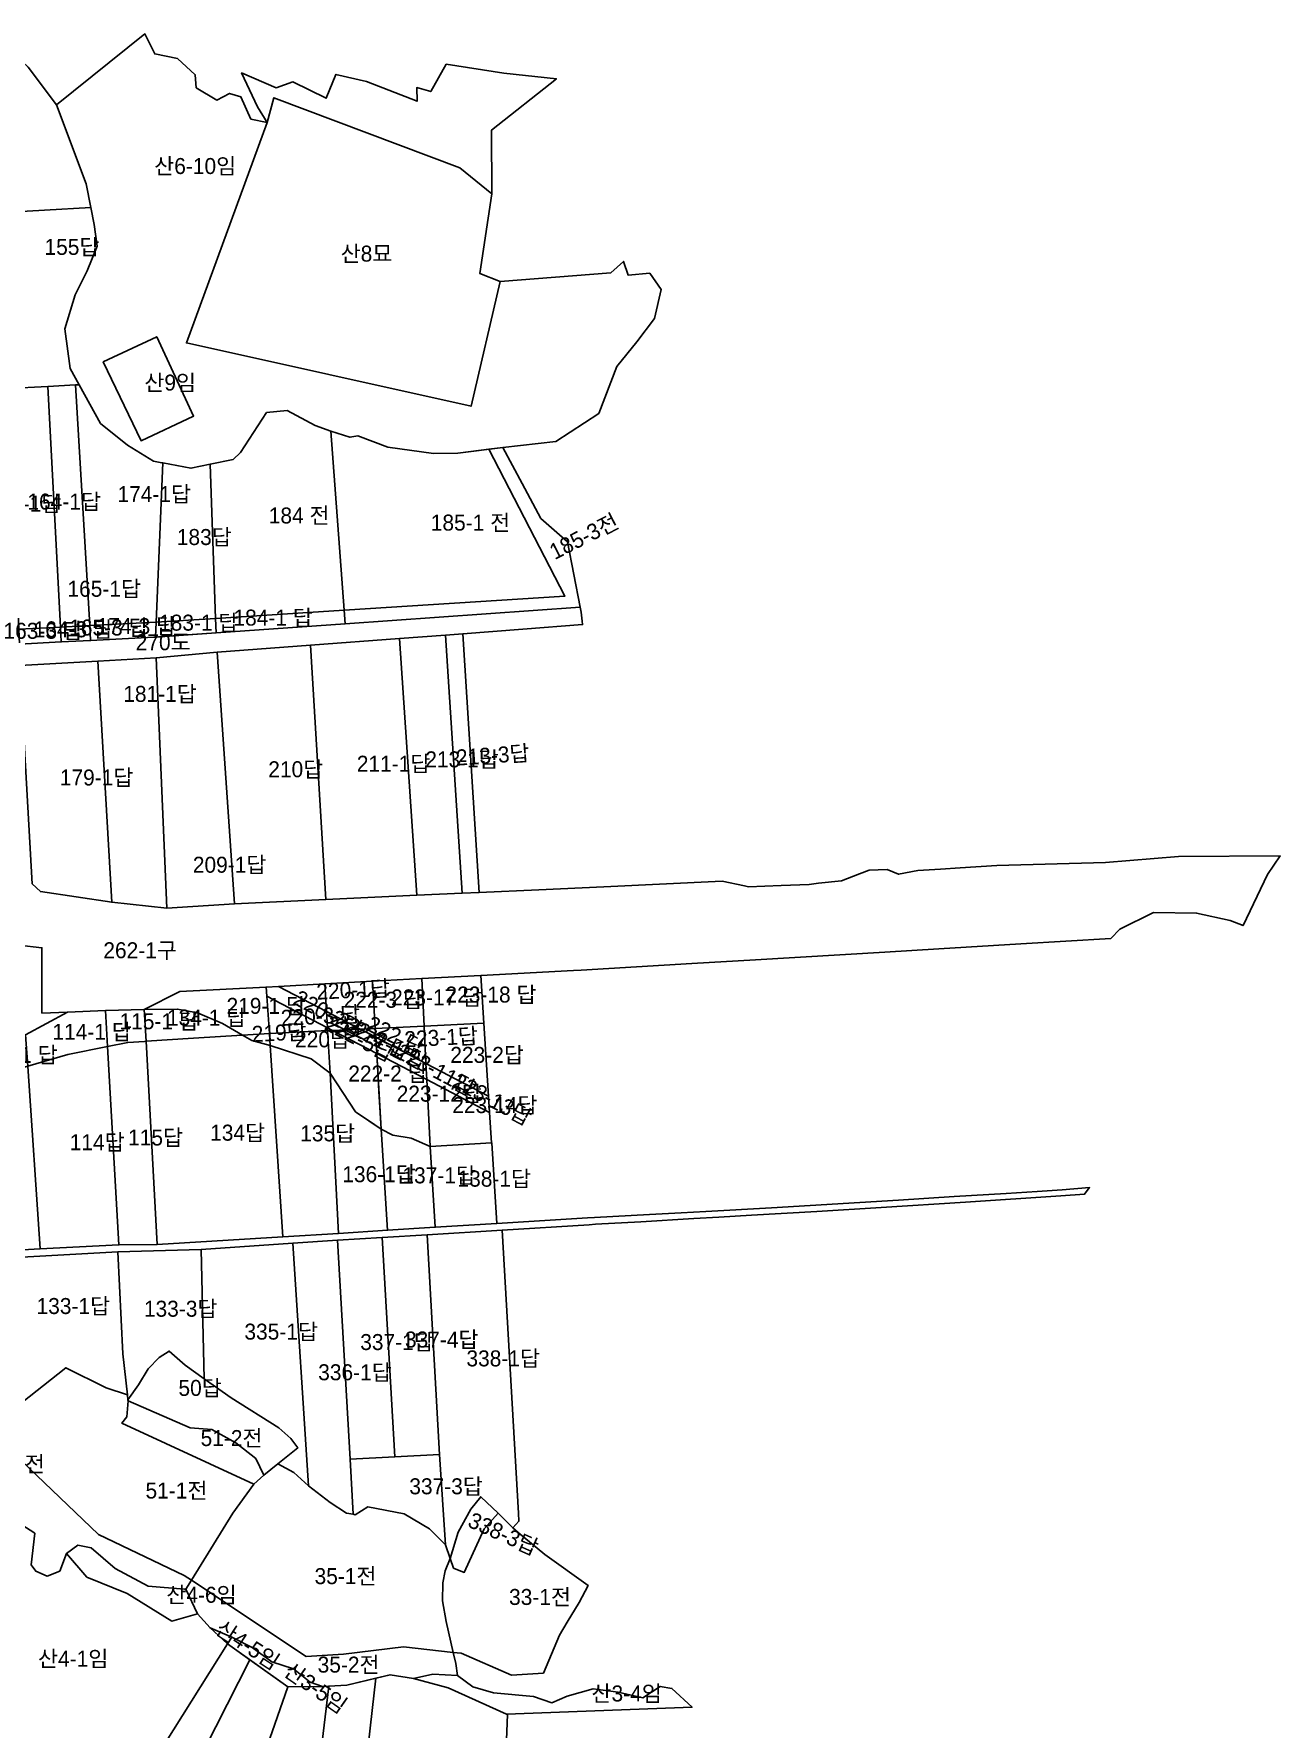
# Model space of a CAD drawing. Header units: metres. Extents: x 425810 to 429904, y 275710 to 280356.
# Drawn here: x 429317 to 429707, y 278879 to 279409 of the extents above; entities that cross this region are included whole.
import ezdxf

# ---------------------------------------------------------------- set-up
doc = ezdxf.new("R2010")
doc.units = ezdxf.units.M
doc.layers.add('00_지번', color=6, linetype='Continuous')
doc.layers.add('00_지적', color=6, linetype='Continuous')
doc.styles.get("Standard").update_dxf_attribs({"font": ''})
doc.styles.get('Standard').set_extended_font_data('Gulim')

msp = doc.modelspace()

# ---------------------------------------------------------------- linework, layer by layer
at = {"layer": '00_지적', "linetype": 'Continuous', "flags": 128}
for points in [[(429304.35, 279390.47), (429303.49, 279408.44), (429307.02, 279406.8), (429315.6, 279398.84), (429324.38, 279387.07), (429333.68, 279362.34), (429335.15, 279354.89), (429306.13, 279353.24), (429305.59, 279364.55), (429304.35, 279390.47)], [(429331.48, 279299.53), (429328.71, 279304.58), (429327.06, 279317.02), (429330.26, 279327.62), (429333.99, 279335.14), (429337.09, 279342.88), (429336.19, 279349.6), (429335.15, 279354.89), (429333.68, 279362.34), (429324.38, 279387.07), (429352.07, 279409.2), (429355.15, 279402.96), (429362.27, 279401.5), (429367.82, 279396.42), (429368.04, 279392.35), (429374.52, 279388.5), (429378.53, 279390.59), (429382.09, 279389.57), (429385.21, 279382.58), (429390.3, 279381.52), (429365.04, 279312.62), (429454.01, 279292.8), (429463.14, 279331.79), (429497.72, 279334.53), (429501.7, 279338.09), (429503.17, 279333.77), (429509.9, 279334.37), (429513.48, 279329.26), (429511.39, 279320.19), (429505.89, 279312.91), (429499.6, 279305.25), (429493.97, 279290.57), (429480.52, 279281.79), (429463.94, 279279.95), (429449.94, 279278.17), (429442.26, 279278.04), (429427.97, 279280.05), (429418.66, 279283.52), (429416.14, 279283.1), (429410.2, 279284.97), (429405.25, 279286.78), (429396.58, 279291.53), (429390.11, 279290.85), (429381.98, 279278.31), (429379.63, 279276.18), (429372.46, 279274.69), (429366.46, 279273.44), (429357.62, 279275.08), (429357.4, 279275.12), (429354.71, 279275.62), (429346.63, 279280.6), (429338.13, 279287.45), (429331.48, 279299.53)], [(429446.23, 279399.79), (429464.27, 279396.97), (429480.7, 279395.2), (429460.43, 279379.12), (429460.5, 279359.17), (429450.52, 279367.35), (429392.39, 279389.22), (429390.3, 279381.52), (429387.26, 279386.37), (429382.29, 279397), (429393.13, 279392.29), (429398.27, 279394.17), (429408.76, 279389.09), (429411.75, 279396.56), (429421.37, 279394.36), (429437.16, 279388.15), (429437.03, 279392.43), (429441.44, 279391.16), (429446.23, 279399.79)], [(429460.5, 279359.17), (429456.79, 279334.3), (429463.14, 279331.79), (429454.01, 279292.8), (429365.04, 279312.62), (429390.3, 279381.52), (429392.39, 279389.22), (429450.52, 279367.35), (429460.5, 279359.17)], [(429306.13, 279353.24), (429335.15, 279354.89), (429336.19, 279349.6), (429337.09, 279342.88), (429333.99, 279335.14), (429330.26, 279327.62), (429327.06, 279317.02), (429328.71, 279304.58), (429331.48, 279299.53), (429330.4, 279299.47), (429321.68, 279298.99), (429309.27, 279298.32), (429307.19, 279334.78), (429306.44, 279347.95), (429306.13, 279353.24)], [(429350.88, 279282.02), (429339.05, 279306.69), (429355.77, 279314.56), (429367.3, 279289.76), (429350.88, 279282.02)], [(429355.77, 279314.56), (429339.05, 279306.69), (429350.88, 279282.02), (429367.3, 279289.76), (429355.77, 279314.56)], [(429309.27, 279298.32), (429321.68, 279298.99), (429325.65, 279223.77), (429312.66, 279223.1), (429309.27, 279298.32)], [(429321.68, 279298.99), (429330.4, 279299.47), (429334.82, 279224.24), (429325.65, 279223.77), (429321.68, 279298.99)], [(429331.48, 279299.53), (429338.13, 279287.45), (429346.63, 279280.6), (429354.71, 279275.62), (429357.4, 279275.12), (429357.62, 279275.08), (429355.57, 279225.31), (429334.82, 279224.24), (429330.4, 279299.47), (429331.48, 279299.53)], [(429372.46, 279274.69), (429379.63, 279276.18), (429381.98, 279278.31), (429390.11, 279290.85), (429396.58, 279291.53), (429405.25, 279286.78), (429410.2, 279284.97), (429414.36, 279229.06), (429374.18, 279226.49), (429372.46, 279274.69)], [(429410.2, 279284.97), (429416.14, 279283.1), (429418.66, 279283.52), (429427.97, 279280.05), (429442.26, 279278.04), (429449.94, 279278.17), (429459.61, 279279.4), (429483.37, 279233.46), (429414.36, 279229.06), (429410.2, 279284.97)], [(429488.15, 279230.01), (429414.67, 279224.83), (429414.36, 279229.06), (429483.37, 279233.46), (429459.61, 279279.4), (429463.94, 279279.95), (429469.99, 279268.66), (429475.81, 279257.74), (429484.13, 279250.42), (429488.15, 279230.01)], [(429357.62, 279275.08), (429366.46, 279273.44), (429372.46, 279274.69), (429374.18, 279226.49), (429355.57, 279225.31), (429357.62, 279275.08)], [(429414.36, 279229.06), (429414.67, 279224.83), (429374.35, 279221.99), (429374.18, 279226.49), (429414.36, 279229.06)], [(429312.66, 279223.1), (429325.65, 279223.77), (429325.89, 279219.12), (429312.86, 279218.49), (429312.66, 279223.1)], [(429325.65, 279223.77), (429334.82, 279224.24), (429335.09, 279219.57), (429325.89, 279219.12), (429325.65, 279223.77)], [(429355.38, 279220.66), (429354.82, 279220.62), (429335.09, 279219.57), (429334.82, 279224.24), (429355.57, 279225.31), (429355.38, 279220.66)], [(429355.38, 279220.66), (429355.57, 279225.31), (429374.18, 279226.49), (429374.35, 279221.99), (429355.38, 279220.66)], [(429374.7, 279215.92), (429403.82, 279218.12), (429408.58, 279138.61), (429380.03, 279137.28), (429374.7, 279215.92)], [(429431.69, 279220.24), (429437.07, 279139.94), (429408.58, 279138.61), (429403.82, 279218.12), (429431.69, 279220.24)], [(429431.69, 279220.24), (429446.03, 279221.3), (429451.22, 279140.6), (429437.07, 279139.94), (429431.69, 279220.24)], [(429446.03, 279221.3), (429451.44, 279221.7), (429456.56, 279140.85), (429451.22, 279140.6), (429446.03, 279221.3)], [(429337.36, 279213.12), (429341.68, 279137.76), (429319.39, 279141.11), (429316.86, 279143.48), (429312.96, 279211.76), (429337.36, 279213.12)], [(429337.36, 279213.12), (429355.6, 279214.14), (429358.92, 279135.93), (429341.68, 279137.76), (429337.36, 279213.12)], [(429355.6, 279214.14), (429374.7, 279215.92), (429380.03, 279137.28), (429358.92, 279135.93), (429355.6, 279214.14)], [(429393.84, 279111.48), (429408.8, 279103.66), (429409.12, 279098.52), (429390.13, 279108.42), (429389.92, 279111.27), (429393.84, 279111.48)], [(429408.26, 279112.26), (429408.8, 279103.66), (429393.84, 279111.48), (429408.26, 279112.26)], [(429419.38, 279098.12), (429408.8, 279103.66), (429408.26, 279112.26), (429423.18, 279113.06), (429424.06, 279098.34), (429419.38, 279098.12)], [(429439.33, 279099.04), (429424.06, 279098.34), (429423.18, 279113.06), (429438.59, 279113.89), (429439.33, 279099.04)], [(429458.02, 279099.96), (429439.33, 279099.04), (429438.59, 279113.89), (429457.06, 279114.88), (429458.02, 279099.96)], [(429351.87, 279104.24), (429363.02, 279109.83), (429389.92, 279111.27), (429390.13, 279108.42), (429390.97, 279096.76), (429382.6, 279096.23), (429376.33, 279099.84), (429368.52, 279103.17), (429362.26, 279104.37), (429351.87, 279104.24)], [(429390.13, 279108.42), (429409.12, 279098.52), (429409.17, 279097.63), (429391.1, 279096.77), (429390.97, 279096.76), (429390.13, 279108.42)], [(429340.39, 279092.68), (429327.94, 279090.15), (429315.41, 279086.5), (429314.73, 279096.36), (429327.85, 279103.39), (429339.75, 279103.88), (429340.39, 279092.68)], [(429340.39, 279092.68), (429339.75, 279103.88), (429351.87, 279104.24), (429352.42, 279094.32), (429351.91, 279094.29), (429346.71, 279093.96), (429340.39, 279092.68)], [(429382.6, 279096.23), (429382.51, 279096.23), (429367.3, 279095.26), (429352.42, 279094.32), (429351.87, 279104.24), (429362.26, 279104.37), (429368.52, 279103.17), (429376.33, 279099.84), (429382.6, 279096.23)], [(429419.38, 279098.12), (429410.69, 279097.7), (429409.12, 279098.52), (429408.8, 279103.66), (429419.38, 279098.12)], [(429391.24, 279092.98), (429395.15, 279033.23), (429355.92, 279030.83), (429352.42, 279094.32), (429367.3, 279095.26), (429382.51, 279096.23), (429382.6, 279096.23), (429385.46, 279094.59), (429391.24, 279092.98)], [(429382.6, 279096.23), (429390.97, 279096.76), (429390.98, 279096.65), (429391.24, 279092.98), (429385.46, 279094.59), (429382.6, 279096.23)], [(429410.01, 279084.3), (429404.06, 279088.85), (429391.24, 279092.98), (429390.97, 279096.76), (429409.17, 279097.63), (429410.01, 279084.3)], [(429409.17, 279097.63), (429409.12, 279098.52), (429410.69, 279097.7), (429409.17, 279097.63)], [(429410.69, 279097.7), (429424.52, 279090.49), (429425.22, 279078.68), (429425.93, 279066.87), (429421.94, 279069.57), (429417.95, 279072.26), (429413.98, 279078.28), (429410.01, 279084.3), (429409.17, 279097.63), (429410.69, 279097.7)], [(429424.52, 279090.49), (429410.69, 279097.7), (429419.38, 279098.12), (429424.22, 279095.58), (429424.52, 279090.49)], [(429424.22, 279095.58), (429419.5, 279098.06), (429419.38, 279098.12), (429424.06, 279098.34), (429424.06, 279098.28), (429424.22, 279095.58)], [(429424.06, 279098.34), (429439.33, 279099.04), (429439.91, 279087.37), (429424.22, 279095.58), (429424.06, 279098.28), (429424.06, 279098.34)], [(429424.22, 279095.58), (429439.91, 279087.37), (429440.16, 279082.33), (429424.52, 279090.49), (429424.22, 279095.58)], [(429459.49, 279077.12), (429439.91, 279087.37), (429439.33, 279099.04), (429458.02, 279099.96), (429459.49, 279077.12)], [(429319.34, 279029.47), (429315.41, 279086.5), (429327.94, 279090.15), (429340.39, 279092.68), (429343.93, 279030.64), (429319.34, 279029.47)], [(429355.92, 279030.83), (429343.93, 279030.64), (429340.39, 279092.68), (429346.71, 279093.96), (429351.91, 279094.29), (429352.42, 279094.32), (429355.92, 279030.83)], [(429391.24, 279092.98), (429404.06, 279088.85), (429410.01, 279084.3), (429412.63, 279034.26), (429395.15, 279033.23), (429391.24, 279092.98)], [(429424.52, 279090.49), (429440.16, 279082.33), (429441.2, 279061.44), (429435.31, 279064.06), (429429.54, 279064.93), (429425.93, 279066.87), (429424.52, 279090.49)], [(429289.95, 279027.81), (429286.52, 279081.56), (429289, 279081.03), (429310.62, 279085.11), (429315.41, 279086.5), (429319.34, 279029.47), (429289.95, 279027.81)], [(429440.16, 279082.33), (429439.91, 279087.37), (429459.49, 279077.12), (429459.82, 279072.08), (429440.16, 279082.33)], [(429425.93, 279066.87), (429427.92, 279035.22), (429412.63, 279034.26), (429410.01, 279084.3), (429417.95, 279072.26), (429425.93, 279066.87)], [(429459.82, 279072.08), (429460.43, 279062.59), (429441.2, 279061.44), (429440.16, 279082.33), (429459.82, 279072.08)], [(429425.93, 279066.87), (429429.54, 279064.93), (429435.31, 279064.06), (429441.2, 279061.44), (429442.81, 279036.16), (429427.92, 279035.22), (429425.93, 279066.87)], [(429441.2, 279061.44), (429460.43, 279062.59), (429460.47, 279062.6), (429462.06, 279037.35), (429442.81, 279036.16), (429441.2, 279061.44)], [(429398.28, 279031.24), (429412.28, 279032.1), (429416.21, 278963.66), (429417.18, 278946.44), (429415.06, 278946.83), (429409.95, 278950.1), (429403.22, 278955.31), (429398.28, 279031.24)], [(429426.26, 279032.98), (429430.19, 278964.4), (429416.21, 278963.66), (429412.28, 279032.1), (429426.26, 279032.98)], [(429426.26, 279032.98), (429440.33, 279033.83), (429444.17, 278965.15), (429430.19, 278964.4), (429426.26, 279032.98)], [(429440.33, 279033.83), (429463.72, 279035.25), (429468.86, 278946.76), (429469, 278944.3), (429467.1, 278942.19), (429462.5, 278946.79), (429457.03, 278951.95), (429453.98, 278948.04), (429450, 278940.82), (429447.51, 278932.64), (429446.03, 278936.86), (429444.17, 278965.15), (429440.33, 279033.83)], [(429343.64, 279028.51), (429345.18, 278996.57), (429346.59, 278983.75), (429339.97, 278986.03), (429327.35, 278992.27), (429311.4, 278979.62), (429302.39, 278973.71), (429300.34, 279026.13), (429343.64, 279028.51)], [(429369.69, 279029.26), (429370.58, 278988.79), (429364.67, 278993.08), (429359.6, 278997.48), (429356.52, 278995.51), (429353.09, 278991.96), (429350.08, 278986.89), (429346.76, 278982.22), (429346.59, 278983.75), (429345.18, 278996.57), (429343.64, 279028.51), (429369.69, 279029.26)], [(429398.28, 279031.24), (429403.22, 278955.31), (429398.61, 278959.51), (429393.62, 278962.22), (429399.86, 278967.18), (429397.66, 278970.11), (429393.88, 278973.48), (429378.98, 278982.81), (429370.58, 278988.79), (429369.69, 279029.26), (429398.28, 279031.24)], [(429370.58, 278988.79), (429378.98, 278982.81), (429393.88, 278973.48), (429397.66, 278970.11), (429399.86, 278967.18), (429393.62, 278962.22), (429389.21, 278958.71), (429386.7, 278963.94), (429380.46, 278968.82), (429372.99, 278972.96), (429366.16, 278973.47), (429346.8, 278981.89), (429346.76, 278982.22), (429350.08, 278986.89), (429353.09, 278991.96), (429356.52, 278995.51), (429359.6, 278997.48), (429364.67, 278993.08), (429370.58, 278988.79)], [(429346.59, 278983.75), (429346.76, 278982.22), (429346.8, 278981.89), (429346.4, 278976.88), (429344.86, 278974.89), (429386.1, 278955.84), (429379.59, 278946.82), (429366.61, 278925.89), (429364.37, 278927.27), (429337.54, 278940.18), (429303.6, 278972.49), (429301.89, 278973.38), (429302.39, 278973.71), (429311.4, 278979.62), (429327.35, 278992.27), (429339.97, 278986.03), (429346.59, 278983.75)], [(429389.21, 278958.71), (429386.1, 278955.84), (429344.86, 278974.89), (429346.4, 278976.88), (429346.8, 278981.89), (429366.16, 278973.47), (429372.99, 278972.96), (429380.46, 278968.82), (429386.7, 278963.94), (429389.21, 278958.71)], [(429430.19, 278964.4), (429444.17, 278965.15), (429446.03, 278936.86), (429441.02, 278941.95), (429433.09, 278946.58), (429421.72, 278948.8), (429417.77, 278946.33), (429417.18, 278946.44), (429416.21, 278963.66), (429430.19, 278964.4)], [(429389.21, 278958.71), (429393.62, 278962.22), (429398.61, 278959.51), (429403.22, 278955.31), (429409.95, 278950.1), (429415.06, 278946.83), (429417.18, 278946.44), (429417.77, 278946.33), (429421.72, 278948.8), (429433.09, 278946.58), (429441.02, 278941.95), (429446.03, 278936.86), (429447.51, 278932.64), (429445.88, 278928.75), (429445.19, 278925.04), (429445.13, 278919.35), (429446.2, 278912.95), (429448.48, 278903.27), (429432.9, 278905.06), (429414.17, 278902.69), (429402.47, 278902.02), (429366.61, 278925.89), (429379.59, 278946.82), (429386.1, 278955.84), (429389.21, 278958.71)], [(429327.51, 278934.22), (429333.93, 278926.79), (429346.52, 278921.74), (429360.5, 278913.09), (429368.55, 278915.32), (429372.42, 278910.92), (429377.84, 278905.92), (429344.08, 278852.15), (429342.73, 278860.33), (429327.47, 278853.2), (429322.15, 278840.62), (429309.5, 278859.26), (429293.49, 278877.74), (429291.28, 278895.26), (429289.83, 278898.15), (429290.47, 278915.88), (429294.27, 278955.43), (429317.65, 278940.51), (429316.52, 278930.65), (429317.94, 278928.63), (429321.53, 278927.1), (429325.44, 278928.72), (429327.51, 278934.22)], [(429462.5, 278946.79), (429458.11, 278941.91), (429451.87, 278928.28), (429448.58, 278929.64), (429447.51, 278932.64), (429450, 278940.82), (429453.98, 278948.04), (429457.03, 278951.95), (429462.5, 278946.79)], [(429467.1, 278942.19), (429468.75, 278940.81), (429477.14, 278933.85), (429490.68, 278924.15), (429487.85, 278918.92), (429484.12, 278912.73), (429481.71, 278908.68), (429476.65, 278896.82), (429466.71, 278896.21), (429450.95, 278902.99), (429448.48, 278903.27), (429446.2, 278912.95), (429445.13, 278919.35), (429445.19, 278925.04), (429445.88, 278928.75), (429447.51, 278932.64), (429448.58, 278929.64), (429451.87, 278928.28), (429458.11, 278941.91), (429462.5, 278946.79), (429467.1, 278942.19)], [(429364.84, 278923.05), (429368.55, 278915.32), (429360.5, 278913.09), (429346.52, 278921.74), (429333.93, 278926.79), (429327.51, 278934.22), (429331.07, 278936.79), (429335.25, 278935.92), (429342.77, 278929.46), (429353.09, 278923.99), (429364.4, 278923.09), (429364.84, 278923.05)], [(429366.61, 278925.89), (429402.47, 278902.02), (429414.17, 278902.69), (429432.9, 278905.06), (429448.48, 278903.27), (429449.3, 278899.76), (429449.77, 278896.03), (429442.12, 278896.45), (429435.99, 278895.13), (429428.71, 278896.31), (429415.14, 278893.02), (429407.6, 278892.65), (429403.76, 278894), (429398.49, 278898.13), (429391.79, 278900.29), (429385.57, 278904.78), (429379.85, 278907.76), (429379.22, 278908.03), (429372.42, 278910.92), (429368.55, 278915.32), (429364.84, 278923.05), (429366.61, 278925.89)], [(429379.22, 278908.03), (429377.84, 278905.92), (429372.42, 278910.92), (429379.22, 278908.03)], [(429340.17, 278826.32), (429346.13, 278838.77), (429344.08, 278852.15), (429377.84, 278905.92), (429384.84, 278900.95), (429345.74, 278823.93), (429340.17, 278826.32)], [(429377.84, 278905.92), (429379.22, 278908.03), (429379.85, 278907.76), (429385.57, 278904.78), (429391.79, 278900.29), (429398.49, 278898.13), (429403.76, 278894), (429407.6, 278892.65), (429396.71, 278892.51), (429377.84, 278905.92)], [(429369.29, 278813.83), (429345.74, 278823.93), (429384.84, 278900.95), (429396.71, 278892.51), (429369.29, 278813.83)], [(429398.58, 278801.27), (429409.51, 278892.74), (429415.14, 278893.02), (429424.21, 278895.22), (429419.58, 278853.82), (429413.49, 278799.36), (429408.77, 278796.9), (429398.58, 278801.27)], [(429427.32, 278855.34), (429419.58, 278853.82), (429424.21, 278895.22), (429428.71, 278896.31), (429435.99, 278895.13), (429446.86, 278892.25), (429465.14, 278883.97), (429465.39, 278883.86), (429464.62, 278862.67), (429441.32, 278858.09), (429427.32, 278855.34)], [(429435.99, 278895.13), (429442.12, 278896.45), (429449.77, 278896.03), (429454.63, 278892.48), (429460.99, 278890.67), (429473.59, 278889.46), (429479.28, 278887.53), (429484.03, 278889.63), (429492.15, 278891.9), (429500, 278890.82), (429507.74, 278889.09), (429513.16, 278892.64), (429516.83, 278892.02), (429523.12, 278886.12), (429465.14, 278883.97), (429446.86, 278892.25), (429435.99, 278895.13)], [(429369.29, 278813.83), (429396.71, 278892.51), (429407.6, 278892.65), (429409.51, 278892.74), (429398.58, 278801.27), (429369.29, 278813.83)]]:
    msp.add_lwpolyline(points, close=True, dxfattribs=at)
for points in [[(429312.86, 279218.49), (429325.89, 279219.12), (429335.09, 279219.57), (429354.82, 279220.62), (429374.35, 279221.99), (429414.67, 279224.83), (429488.15, 279230.01), (429488.46, 279228.41), (429488.46, 279228.41), (429488.77, 279225.61), (429488.89, 279224.58), (429470.22, 279223.1), (429451.44, 279221.7), (429446.03, 279221.3), (429431.69, 279220.24), (429403.82, 279218.12), (429374.7, 279215.92), (429355.6, 279214.14), (429337.36, 279213.12), (429312.96, 279211.76)], [(429316.86, 279143.48), (429319.39, 279141.11), (429341.68, 279137.76), (429358.92, 279135.93), (429380.03, 279137.28), (429408.58, 279138.61), (429437.07, 279139.94), (429451.22, 279140.6), (429456.56, 279140.85), (429475.23, 279141.68), (429495.5, 279142.57), (429532.51, 279144.35), (429539.52, 279142.86), (429540.76, 279142.61), (429551, 279143.01), (429559.71, 279143.35), (429562.64, 279143.68), (429569.81, 279144.51), (429575.44, 279146.67), (429578.45, 279147.83), (429584.08, 279147.96), (429587.66, 279146.52), (429593.73, 279147.69), (429600.8, 279148.14), (429606.94, 279148.54), (429618.42, 279149.28), (429652.33, 279150.16), (429675.16, 279152.05), (429706.95, 279152.31), (429702.99, 279146.4), (429695.39, 279130.48), (429691.33, 279132.11), (429680.83, 279134.39), (429667.38, 279134.53), (429656.83, 279129.38), (429654.03, 279126.4), (429625.89, 279124.73), (429600.3, 279123.21), (429583.33, 279122.2), (429542.96, 279119.81), (429523.05, 279118.63), (429505.7, 279117.6), (429488.42, 279116.57), (429486.07, 279116.43), (429457.06, 279114.88), (429438.59, 279113.89), (429423.18, 279113.06), (429408.26, 279112.26), (429393.84, 279111.48), (429389.92, 279111.27), (429363.02, 279109.83), (429351.87, 279104.24), (429339.75, 279103.88), (429327.85, 279103.39), (429319.84, 279103.14), (429319.85, 279123.53), (429312.69, 279124.3)], [(429312.69, 279124.3), (429319.85, 279123.53), (429319.84, 279103.14), (429327.85, 279103.39), (429314.73, 279096.36)], [(429289.95, 279027.81), (429319.34, 279029.47), (429343.93, 279030.64), (429355.92, 279030.83), (429395.15, 279033.23), (429412.63, 279034.26), (429427.92, 279035.22), (429442.81, 279036.16), (429462.06, 279037.35), (429490.43, 279039.09), (429492.65, 279039.23), (429509.82, 279040.15), (429519.76, 279040.7), (429527.45, 279041.14), (429547.9, 279042.21), (429587.64, 279044.66), (429605.08, 279045.75), (429621.34, 279046.77), (429630.96, 279047.37), (429638.79, 279047.89), (429647.39, 279048.56), (429646.65, 279047.62), (429645.81, 279046.53), (429638.37, 279045.96), (429608.57, 279044.04), (429582.19, 279042.4), (429562.11, 279041.14), (429541.72, 279039.95), (429531.48, 279039.35), (429523.69, 279038.89), (429507.1, 279037.92), (429492.91, 279037.09), (429490.99, 279036.97), (429463.72, 279035.25), (429440.33, 279033.83), (429426.26, 279032.98), (429412.28, 279032.1), (429398.28, 279031.24), (429369.69, 279029.26), (429343.64, 279028.51), (429300.34, 279026.13)], [(429303.6, 278972.49), (429337.54, 278940.18), (429364.37, 278927.27), (429366.61, 278925.89), (429364.84, 278923.05), (429364.4, 278923.09), (429353.09, 278923.99), (429342.77, 278929.46), (429335.25, 278935.92), (429331.07, 278936.79), (429327.51, 278934.22), (429325.44, 278928.72), (429321.53, 278927.1), (429317.94, 278928.63), (429316.52, 278930.65), (429317.65, 278940.51), (429294.27, 278955.43)]]:
    msp.add_lwpolyline(points, dxfattribs=at)

# ---------------------------------------------------------------- texts
at = {"layer": '00_지번'}
for s, p in [('산6-10임', (429354.96, 279365.4)), ('155답', (429320.68, 279340.12)), ('산8묘', (429413.24, 279338.02)), ('산9임', (429351.87, 279297.7)), ('163-1답', (429302.93, 279259.85)), ('164-1답', (429315.33, 279260.51)), ('174-1답', (429343.49, 279262.84)), ('184 전', (429390.79, 279256.16)), ('183답', (429362.04, 279249.43)), ('185-1 전', (429441.44, 279253.94)), ('165-1답', (429327.85, 279233.25)), ('183-1 답', (429356.48, 279222.66)), ('184-1 답', (429379.75, 279224.24)), ('163-3 답', (429307.85, 279220.12)), ('164-3 답', (429317.27, 279220.58)), ('165-3 답', (429328.39, 279221.14)), ('174-3 답', (429337.01, 279221.59)), ('270도', (429349.19, 279216.53)), ('181-1답', (429345.29, 279200.4)), ('213-1답', (429439.71, 279179.93)), ('210답', (429390.63, 279176.84)), ('211-1답', (429418.31, 279178.57)), ('179-1답', (429325.47, 279174.27)), ('209-1답', (429367.05, 279146.99)), ('262-1구', (429339.07, 279120.26)), ('223-18 답', (429446.03, 279106.41)), ('219-1 답', (429377.58, 279102.87)), ('222-3 답', (429414.17, 279104.78)), ('223-17 답', (429429.03, 279105.53)), ('115-1 답', (429344.13, 279098.07)), ('134-1 답', (429358.95, 279099.21)), ('114-1 답', (429323.15, 279094.76)), ('220답', (429399.01, 279092.42)), ('113-1 답', (429299.98, 279087.56)), ('223-2답', (429447.54, 279087.55)), ('222-2 답', (429415.64, 279081.72)), ('223-12답', (429430.77, 279075.43)), ('223-14답', (429448.15, 279071.86)), ('114답', (429328.56, 279060.27)), ('115답', (429346.81, 279061.73)), ('134답', (429372.46, 279063.24)), ('135답', (429400.62, 279063.03)), ('136-1답', (429413.77, 279050.26)), ('137-1답', (429432.56, 279049.9)), ('138-1답', (429449.79, 279048.86)), ('133-1답', (429318.19, 279009.05)), ('133-3답', (429351.75, 279008.21)), ('335-1답', (429383.17, 279001.05)), ('337-1답', (429419.38, 278997.79)), ('337-4답', (429433.36, 278998.58)), ('338-1답', (429452.58, 278992.68)), ('336-1답', (429406.24, 278988.34)), ('50답', (429362.55, 278983.45)), ('51-2전', (429369.47, 278967.78)), ('51-3전', (429301.39, 278959.66)), ('337-3답', (429434.72, 278952.7)), ('51-1전', (429352.25, 278951.37)), ('35-1전', (429405.1, 278924.62)), ('산4-6임', (429358.76, 278918.79)), ('33-1전', (429465.9, 278918.11)), ('산4-1임', (429318.62, 278898.82)), ('35-2전', (429406.06, 278896.96)), ('산3-4임', (429491.66, 278887.94))]:
    msp.add_text(s, height=5, dxfattribs=at).set_placement(p)
for s, rotation, p in [('185-3전', 27, (429480.18, 279244.69)), ('213-3답', 4, (429449.52, 279180.44)), ('220-1답', 3, (429405.81, 279107.29)), ('220-2답', 332, (429398.1, 279106.17)), ('220-3 답', 3, (429394.7, 279099.07)), ('222-5답', 333, (429407.84, 279098.14)), ('222-4 답', 333, (429411.1, 279099.39)), ('222 답', 333, (429420.79, 279098.07)), ('219답', 3, (429385.63, 279094.05)), ('222-1 답', 333, (429416.58, 279096.45)), ('223-1답', 3, (429433.33, 279092.4)), ('223-11답', 332, (429430.07, 279089.47)), ('223-13답', 332, (429447.74, 279080.24)), ('338-3답', 336, (429452.64, 278942.74)), ('산4-5임', 327, (429373.64, 278909.52)), ('산3-5임', 325, (429395.03, 278896.48))]:
    msp.add_text(s, height=5, rotation=rotation, dxfattribs=at).set_placement(p)

doc.saveas('drawing.dxf')
